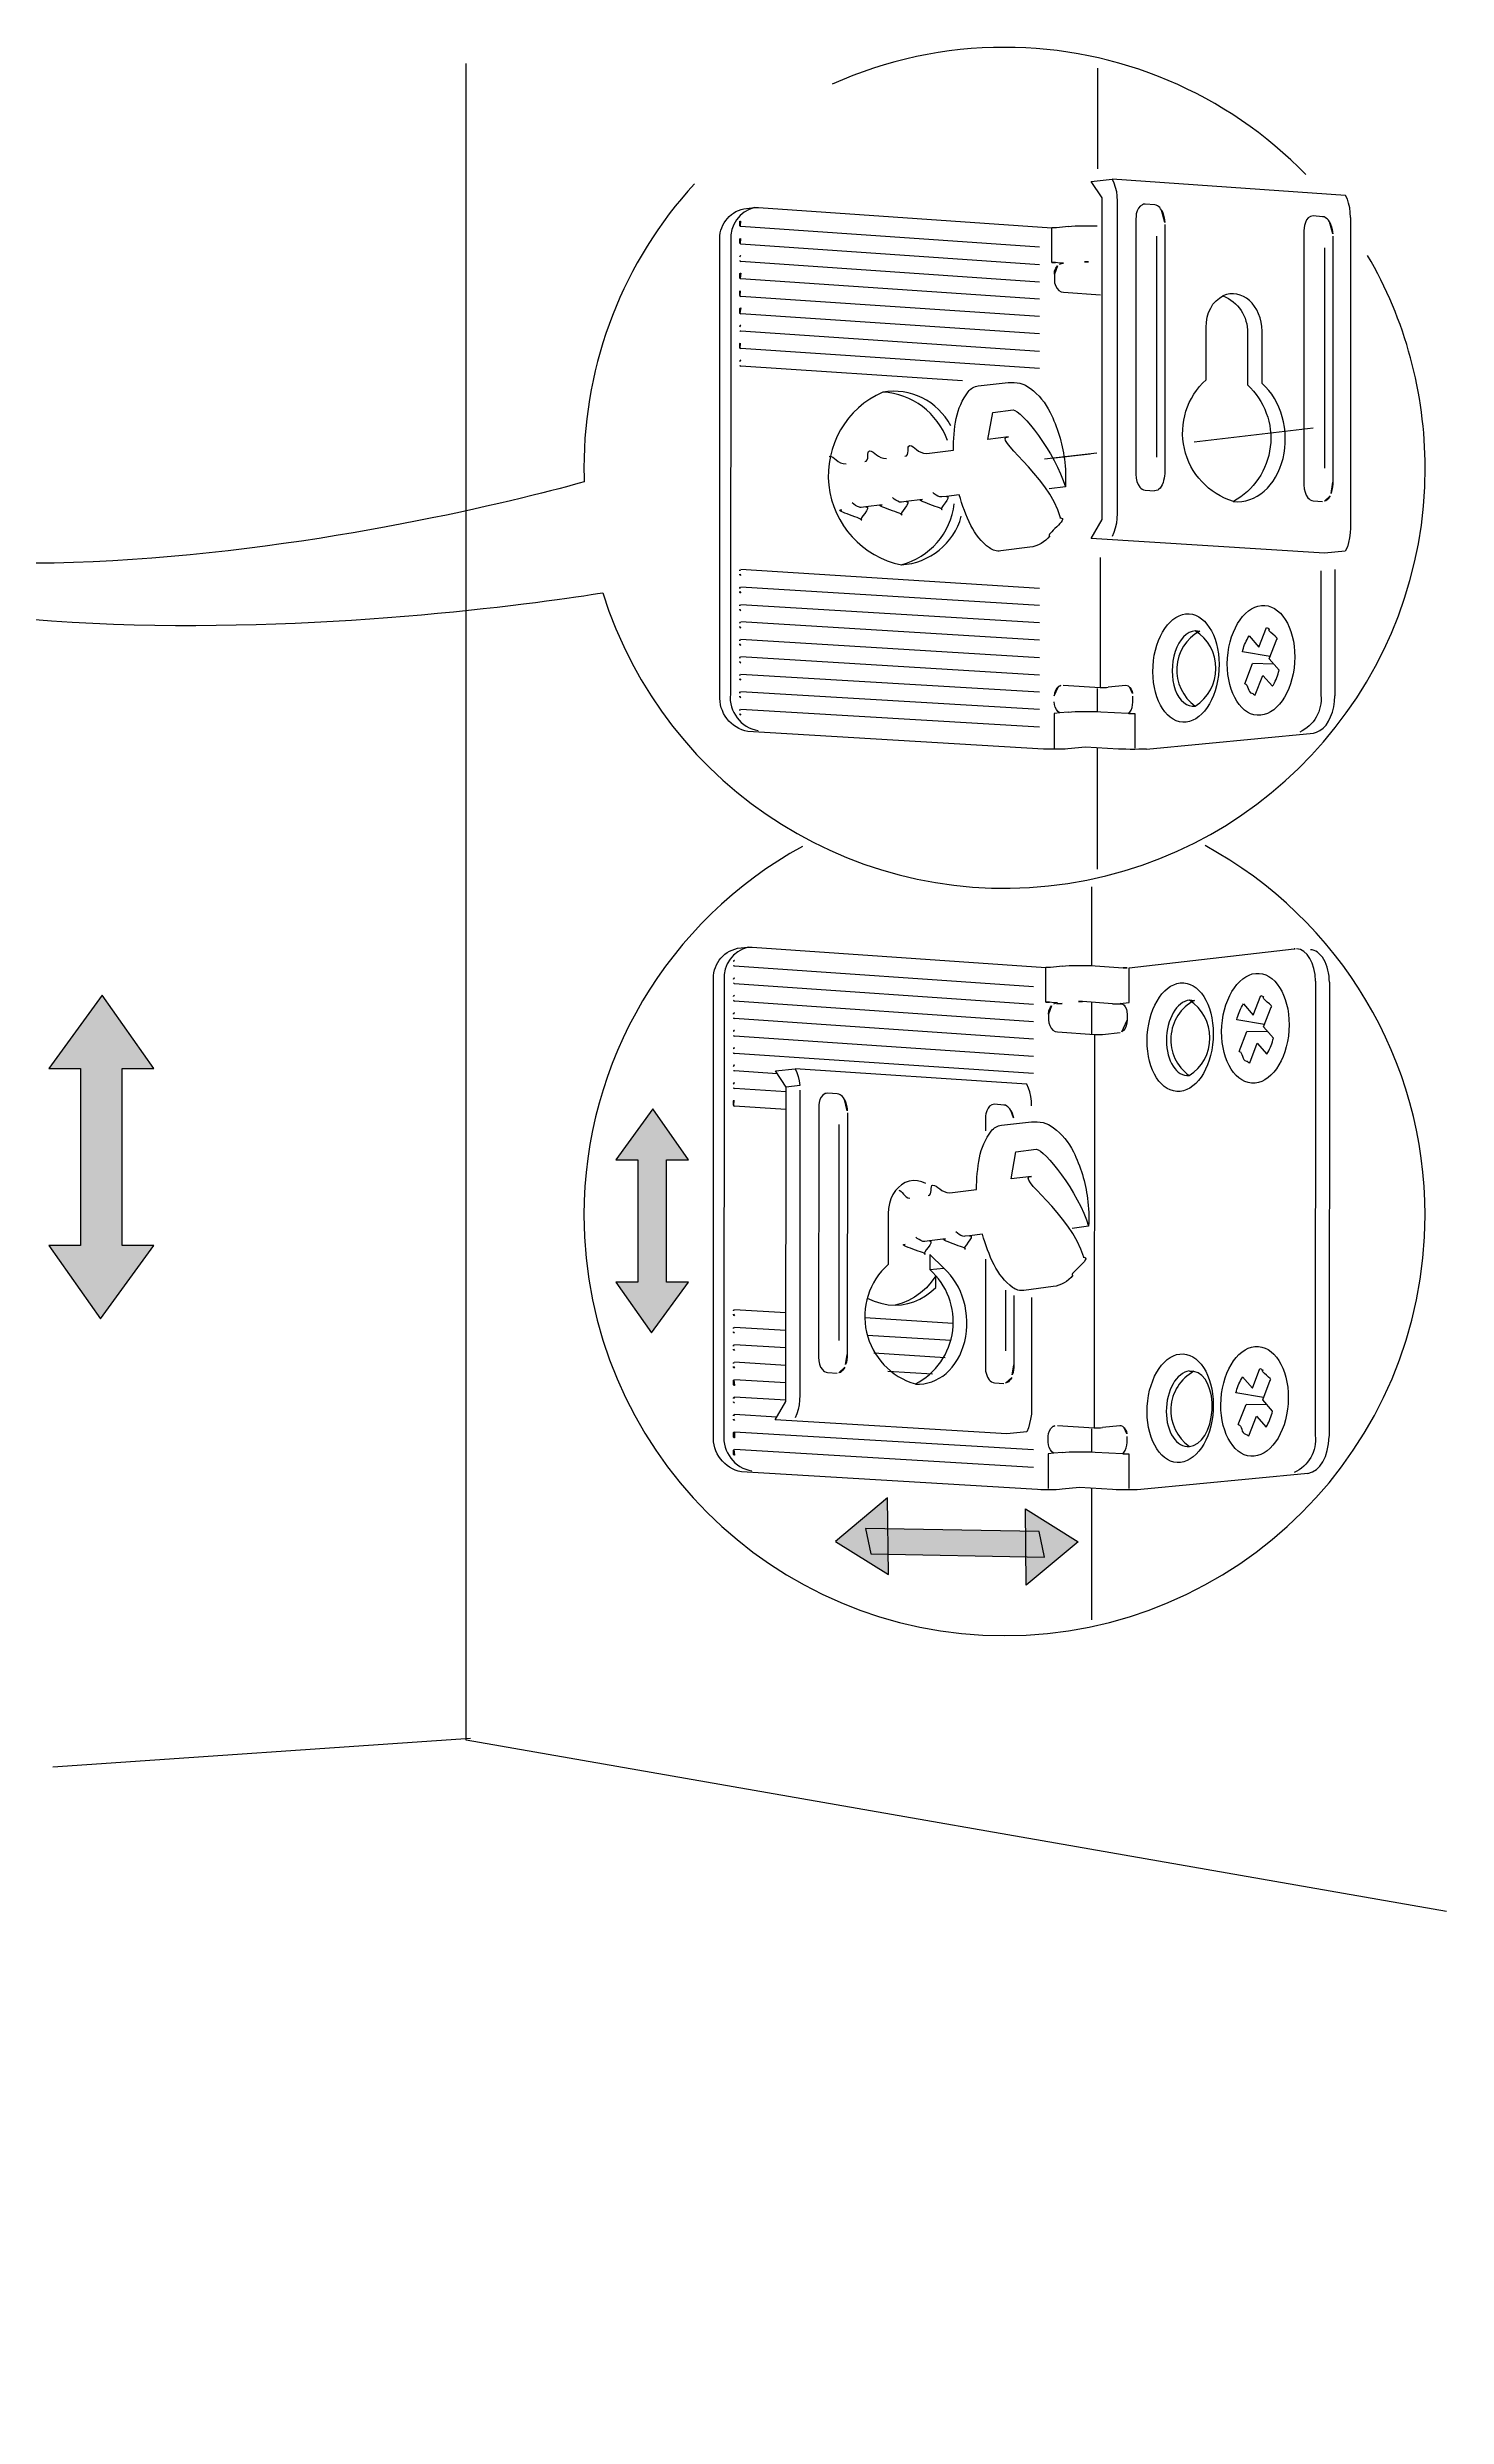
# Model space of a CAD drawing. Header units: metres. Extents: x -30.9 to 24.7, y -10.3 to 6.8.
# Drawn here: x 14.179 to 15.588, y -4.453 to -2.067 of the extents above; entities that cross this region are included whole.
import ezdxf

# ---------------------------------------------------------------- set-up
doc = ezdxf.new("R2010")
doc.units = ezdxf.units.M
doc.header["$MEASUREMENT"] = 0
doc.layers.add('PDF_Working_Num_Penna__255_Num_Penna__255', color=255, linetype='Continuous', lineweight=18)
doc.layers.add('PDF_Working_Num_Penna__7_Num_Penna__7', color=7, linetype='Continuous', lineweight=18)
doc.styles.add('GENERATED_STYLE_1', font='')
doc.styles.get('GENERATED_STYLE_1').set_extended_font_data('Arial')

msp = doc.modelspace()

# ---------------------------------------------------------------- hatches: boundary and pattern name
at = {"layer": 'PDF_Working_Num_Penna__7_Num_Penna__7', "linetype": 'Continuous', "lineweight": 18}
for points in [[(14.2541, -3.0953), (14.286, -3.0953), (14.2339, -3.0212), (14.1804, -3.0953), (14.2123, -3.0953), (14.2123, -3.2733), (14.1804, -3.2733), (14.2324, -3.3474), (14.286, -3.2733), (14.2541, -3.2733)], [(14.8023, -3.1871), (14.8244, -3.1871), (14.7884, -3.1358), (14.7513, -3.1871), (14.7734, -3.1871), (14.7734, -3.3103), (14.7513, -3.3103), (14.7873, -3.3616), (14.8244, -3.3103), (14.8023, -3.3103)], [(15.0257, -3.6049), (15.025, -3.5278), (14.9726, -3.5716)], [(15.1645, -3.6158), (15.2168, -3.572), (15.1638, -3.5387)], [(15.1776, -3.5615), (15.0026, -3.5584), (15.0081, -3.5842), (15.1831, -3.5873)]]:
    msp.add_hatch(color=7, dxfattribs=at).paths.add_polyline_path(points)

# ---------------------------------------------------------------- linework, layer by layer
at = {"layer": 'PDF_Working_Num_Penna__255_Num_Penna__255', "color": 255, "linetype": 'Continuous', "lineweight": 18, "flags": 128}
for points in [[(15.3338, -2.4637), (15.4534, -2.4499)], [(15.1901, -2.4803), (15.2288, -2.4758)]]:
    msp.add_lwpolyline(points, dxfattribs=at)
at = {"layer": 'PDF_Working_Num_Penna__7_Num_Penna__7', "color": 7, "linetype": 'Continuous', "lineweight": 18, "flags": 128}
for points in [[(15.4462, -2.1947, 0.203128), (15.1427, -2.0665, 0.106246), (14.9692, -2.1035)], [(14.8304, -2.204, 0.188266), (14.7192, -2.49, 0.007946), (14.7195, -2.5042)], [(15.2857, -2.7734), (15.2822, -2.7736), (15.2779, -2.7736), (15.2738, -2.7739), (15.2693, -2.7739), (15.265, -2.7736), (15.261, -2.7736), (15.2574, -2.7734), (15.2242, -2.7714), (15.2066, -2.7732), (15.2039, -2.7734), (15.2006, -2.7736), (15.1969, -2.7736), (15.1931, -2.7736), (15.1892, -2.7736), (15.1854, -2.7736), (15.182, -2.7734), (14.8843, -2.7557, -0.382122), (14.8561, -2.719), (14.8561, -2.262, -0.378167), (14.8803, -2.229), (14.8908, -2.2278), (14.893, -2.2278), (14.895, -2.2278)], [(14.8908, -2.2278, 0.366732), (14.867, -2.2611), (14.8666, -2.718, 0.393042), (14.8947, -2.7548)], [(15.0643, -2.4756), (15.0912, -2.4722, -0.046278), (15.0941, -2.4402, -0.115756), (15.1061, -2.4134, -0.196818), (15.1163, -2.4074), (15.1465, -2.4042, -0.199722), (15.1687, -2.41, -0.117349), (15.1886, -2.4342, -0.080741), (15.203, -2.4812, -0.044488), (15.204, -2.5093), (15.1875, -2.5113)], [(15.0885, -2.4476, 0.324188), (15.0201, -2.4138, 0.731944), (15.0388, -2.5878, 0.318474), (15.0992, -2.5389)], [(15.0194, -2.5273), (15.0032, -2.5293), (14.9984, -2.5299, -0.113583), (14.9966, -2.5297, -0.116402), (14.9894, -2.5254)], [(15.06, -2.522), (15.0438, -2.524), (15.039, -2.5246, -0.11978), (15.0371, -2.5245, -0.117465), (15.03, -2.5201)], [(15.1883, -2.5586, -0.200152), (15.1683, -2.57), (15.1389, -2.5738, -0.200187), (15.1275, -2.5708, -0.117058), (15.1089, -2.5482, -0.048881), (15.0971, -2.5171), (15.0841, -2.5188), (15.0794, -2.5194, -0.108673), (15.0775, -2.5192, -0.118152), (15.0704, -2.5149)], [(15.4613, -2.5939), (15.4612, -2.719, -0.329205), (15.4399, -2.7562)], [(15.4101, -2.6802), (15.3822, -2.6755, -0.069945), (15.3878, -2.6612, -0.022065), (15.3889, -2.6594), (15.3988, -2.6707), (15.4064, -2.6509, -0.093355), (15.4095, -2.6527)], [(15.4028, -2.6991), (15.4125, -2.7101, 0.017785), (15.4135, -2.7085, 0.070013), (15.4191, -2.6939), (15.4092, -2.6825), (15.4168, -2.6627)], [(14.9392, -2.8715, 0.274141), (14.7192, -3.243, 0.414203), (15.1427, -3.6665, 0.414201), (15.5662, -3.243, 0.275266), (15.3446, -2.8706)], [(15.2798, -3.5192), (15.2763, -3.5195), (15.2721, -3.5195), (15.2679, -3.5197), (15.2634, -3.5197), (15.2592, -3.5195), (15.2552, -3.5195), (15.2514, -3.5192), (15.2183, -3.5172), (15.2006, -3.519), (15.1979, -3.5192), (15.1947, -3.5195), (15.1909, -3.5195), (15.1872, -3.5195), (15.1832, -3.5195), (15.1794, -3.5195), (15.176, -3.5192), (14.8778, -3.5015, -0.381351), (14.8497, -3.4647), (14.8497, -3.0072, -0.382653), (14.8739, -2.9741), (14.8844, -2.9729), (14.8866, -2.9729), (14.8885, -2.9729)], [(14.8844, -2.9729, 0.364556), (14.8604, -3.0062), (14.8602, -3.4637, 0.393771), (14.8884, -3.5006)], [(15.4559, -3.0072), (15.4556, -3.4647, -0.333224), (15.4342, -3.5021)], [(15.4044, -3.0508), (15.3766, -3.0461, -0.069945), (15.3822, -3.0318, -0.022065), (15.3833, -3.03), (15.3932, -3.0413), (15.4008, -3.0215, -0.093355), (15.4038, -3.0233)], [(15.3972, -3.0697), (15.4068, -3.0807, 0.017785), (15.4078, -3.0791, 0.070013), (15.4135, -3.0645), (15.4035, -3.0531), (15.4112, -3.0333)], [(15.0876, -3.2204), (15.1145, -3.2171, -0.046244), (15.1175, -3.185, -0.115552), (15.1294, -3.1582, -0.196818), (15.1396, -3.1523), (15.1698, -3.149, -0.199344), (15.192, -3.1548, -0.116986), (15.212, -3.179, -0.080634), (15.2263, -3.2261, -0.044488), (15.2273, -3.2541), (15.2109, -3.2562)], [(15.0428, -3.2099), (15.039, -3.2122), (15.0358, -3.2149), (15.0328, -3.2181), (15.0303, -3.2221), (15.0283, -3.2264), (15.0268, -3.2311), (15.0258, -3.2361), (15.0255, -3.2413), (15.0255, -3.2926, 0.589292), (15.0529, -3.4129, 0.528598), (15.0674, -3.2978)], [(15.0833, -3.2669), (15.0671, -3.2689), (15.0623, -3.2695, -0.112634), (15.0604, -3.2693, -0.116461), (15.0533, -3.265)], [(15.2116, -3.3035, -0.200152), (15.1917, -3.3148), (15.1622, -3.3187, -0.199453), (15.1508, -3.3157, -0.116669), (15.1322, -3.293, -0.04899), (15.1204, -3.2619), (15.1075, -3.2636), (15.1027, -3.2642, -0.117626), (15.1008, -3.2641, -0.117947), (15.0937, -3.2597)], [(15.3288, -3.3999), (15.3311, -3.3999), (15.3334, -3.4002, 0.551879), (15.3288, -3.4759)], [(15.4036, -3.4266), (15.3757, -3.422, -0.069945), (15.3813, -3.4077, -0.022065), (15.3824, -3.4059), (15.3923, -3.4171), (15.3999, -3.3974, -0.093355), (15.403, -3.3991)], [(15.3963, -3.4455), (15.406, -3.4565, 0.017785), (15.407, -3.4549, 0.070013), (15.4126, -3.4403), (15.4027, -3.429), (15.4103, -3.4091)]]:
    msp.add_lwpolyline(points, format="xyb", dxfattribs=at)
for points in [[(15.5878, -3.9444), (14.6005, -3.7717), (14.6005, -2.0829)], [(15.2363, -2.0874), (15.2362, -2.189)], [(15.2411, -2.2182), (15.2301, -2.2015), (15.251, -2.1992)], [(15.2301, -2.5613), (15.2411, -2.5422), (15.2411, -2.2182)], [(15.251, -2.1992), (15.2527, -2.203), (15.2542, -2.2072), (15.2553, -2.2117), (15.2557, -2.2164), (15.256, -2.2214)], [(15.4911, -2.2378), (15.4907, -2.2328), (15.4903, -2.228), (15.4891, -2.2236), (15.4879, -2.2194), (15.4862, -2.2156), (15.251, -2.1992)], [(14.895, -2.2278), (15.1902, -2.2484)], [(15.256, -2.2214), (15.256, -2.536)], [(15.2843, -2.2246), (15.2828, -2.2246), (15.2816, -2.2251), (15.2793, -2.2266), (15.2776, -2.2286), (15.2763, -2.231), (15.2754, -2.2342), (15.2751, -2.2365), (15.2749, -2.2395), (15.2749, -2.4964)], [(15.3007, -2.2306), (15.2999, -2.2291), (15.299, -2.2278), (15.2977, -2.2268), (15.2968, -2.2261), (15.2955, -2.2256), (15.294, -2.2251), (15.2843, -2.2246)], [(15.4535, -2.2362), (15.452, -2.2365), (15.4508, -2.2368), (15.4485, -2.2382), (15.4468, -2.2402), (15.4456, -2.243), (15.4446, -2.246), (15.4443, -2.2482), (15.4441, -2.2512), (15.4441, -2.5072)], [(15.47, -2.2422), (15.4689, -2.2407), (15.4679, -2.2395), (15.467, -2.2388), (15.4657, -2.2378), (15.4645, -2.2373), (15.463, -2.2371), (15.4535, -2.2362)], [(15.4911, -2.2378), (15.4911, -2.5509)], [(15.1779, -2.2678), (14.8771, -2.2469)], [(15.1779, -2.2855), (14.8771, -2.2646)], [(15.2071, -2.2469), (15.1949, -2.2484), (15.1939, -2.2484), (15.1927, -2.2484), (15.1914, -2.2484), (15.1902, -2.2484)], [(15.1981, -2.285), (15.2001, -2.2842), (15.2021, -2.284), (15.1902, -2.2832), (15.1902, -2.2484)], [(15.2071, -2.2469), (15.21, -2.2467), (15.2138, -2.2464), (15.218, -2.2462), (15.2225, -2.2462), (15.227, -2.2462), (15.2315, -2.2462), (15.236, -2.2464)], [(15.2957, -2.2566), (15.2957, -2.4793)], [(15.3042, -2.245), (15.3042, -2.4937)], [(15.4734, -2.2566), (15.4732, -2.5044)], [(15.1779, -2.3029), (14.8771, -2.2822)], [(15.4649, -2.2683), (15.4649, -2.4903)], [(15.1779, -2.3203), (14.8771, -2.2996)], [(15.193, -2.2951), (15.193, -2.3009), (15.1931, -2.3038), (15.1942, -2.3069), (15.1956, -2.3093), (15.1974, -2.3113), (15.1997, -2.3126), (15.2021, -2.3131), (15.2392, -2.3158)], [(15.1779, -2.3377), (14.8771, -2.3173)], [(15.1779, -2.3551), (14.8771, -2.3349)], [(15.1779, -2.3728), (14.8771, -2.3524)], [(15.4021, -2.405), (15.4021, -2.3523)], [(15.1779, -2.3901), (14.8771, -2.37)], [(15.1003, -2.4024), (14.8771, -2.3877)], [(15.1466, -2.4589), (15.1259, -2.4615), (15.1308, -2.4343), (15.1514, -2.4317)], [(15.3338, -2.4637), (15.4534, -2.4499)], [(15.1831, -2.4811), (15.2358, -2.475)], [(15.2749, -2.4965), (15.2751, -2.5005), (15.2758, -2.5039), (15.2771, -2.5069), (15.2789, -2.5094), (15.2801, -2.5106), (15.2813, -2.5116), (15.2826, -2.5122), (15.2843, -2.5126), (15.2937, -2.5131)], [(15.3042, -2.4937), (15.3042, -2.496), (15.3039, -2.4982), (15.3034, -2.5005), (15.3029, -2.5027), (15.3025, -2.5049), (15.3015, -2.5072), (15.3005, -2.5089), (15.2994, -2.5104), (15.2982, -2.5116), (15.297, -2.5124), (15.2955, -2.5129), (15.2937, -2.5131)], [(15.4441, -2.5072), (15.4443, -2.5111), (15.4454, -2.5146), (15.4463, -2.5176), (15.4481, -2.5203), (15.4493, -2.5213), (15.4506, -2.5223), (15.452, -2.5231), (15.4535, -2.5233), (15.463, -2.524)], [(15.256, -2.536), (15.2557, -2.541), (15.2553, -2.5459), (15.2542, -2.5507), (15.2527, -2.5551), (15.251, -2.5593)], [(15.4911, -2.5509), (15.4907, -2.5556), (15.4901, -2.5606), (15.4891, -2.5653), (15.4879, -2.5697), (15.4858, -2.574)], [(15.4649, -2.5759), (15.2301, -2.5613)], [(15.4858, -2.574), (15.4649, -2.5759)], [(15.1779, -2.6115), (14.8771, -2.5926)], [(15.239, -2.5805), (15.2389, -2.7112)], [(15.4753, -2.5924), (15.4752, -2.7199)], [(15.1779, -2.6289), (14.8771, -2.6103)], [(15.1779, -2.6463), (14.8771, -2.6279)], [(15.1779, -2.6637), (14.8771, -2.6453)], [(15.1779, -2.6814), (14.8771, -2.663)], [(15.1779, -2.6988), (14.8771, -2.6806)], [(15.3846, -2.7075), (15.3925, -2.6872)], [(15.4137, -2.6877), (15.3925, -2.6872)], [(15.1779, -2.7162), (14.8771, -2.6981)], [(15.1779, -2.7336), (14.8771, -2.7157)], [(15.2019, -2.709), (15.2389, -2.7112), (15.2409, -2.7112), (15.2432, -2.7112), (15.2454, -2.7112), (15.2471, -2.711)], [(15.2361, -2.7125), (15.2361, -2.7356)], [(15.269, -2.7112), (15.2677, -2.71), (15.2663, -2.7095), (15.2648, -2.7092), (15.2471, -2.711)], [(15.2673, -2.7373), (15.2688, -2.7361), (15.2702, -2.7341), (15.2711, -2.7316), (15.2717, -2.7289), (15.272, -2.7262), (15.272, -2.7202)], [(15.2857, -2.7734), (15.4538, -2.7572), (15.457, -2.7565), (15.4602, -2.7548), (15.4635, -2.7523), (15.4665, -2.7493), (15.4689, -2.7453), (15.4711, -2.7408), (15.4729, -2.7361), (15.4742, -2.7308), (15.475, -2.7254), (15.4752, -2.7199)], [(15.3952, -2.7188), (15.4028, -2.6991)], [(15.1779, -2.7513), (14.8771, -2.7334)], [(15.2068, -2.7361), (15.1984, -2.7368), (15.1965, -2.7354), (15.1949, -2.7336), (15.1936, -2.7311), (15.193, -2.7286), (15.1927, -2.7259)], [(15.1984, -2.7368), (15.1927, -2.7376), (15.1927, -2.7724)], [(15.2068, -2.7361), (15.21, -2.7359), (15.2138, -2.7356), (15.2178, -2.7356), (15.2223, -2.7354), (15.227, -2.7354), (15.2315, -2.7354), (15.2357, -2.7356), (15.2397, -2.7359), (15.2673, -2.7373)], [(15.268, -2.7376), (15.2698, -2.7376), (15.2717, -2.7376), (15.2738, -2.7376), (15.2738, -2.7724)], [(15.2361, -2.7721), (15.2361, -2.8943)], [(15.2304, -2.9122), (15.2303, -2.9915)], [(14.8885, -2.9729), (15.1842, -2.9935)], [(15.2616, -3.0301), (15.2603, -3.0299), (15.2592, -3.0296), (15.2681, -3.0287), (15.2681, -2.9938), (15.4342, -2.9746)], [(15.172, -3.0129), (14.8707, -2.992)], [(15.2011, -2.992), (15.1889, -2.9935), (15.1879, -2.9935), (15.1867, -2.9935), (15.1854, -2.9935), (15.1842, -2.9935)], [(15.1922, -3.0301), (15.1941, -3.0294), (15.1961, -3.0291), (15.1842, -3.0283), (15.1842, -2.9935)], [(15.2011, -2.992), (15.2041, -2.9918), (15.2078, -2.9915), (15.2121, -2.9913), (15.2166, -2.9913), (15.2211, -2.9913), (15.2255, -2.9913), (15.23, -2.9915), (15.2338, -2.9918), (15.2621, -2.9938)], [(15.172, -3.0306), (14.8707, -3.0097)], [(15.172, -3.0481), (14.8707, -3.0274)], [(15.2514, -3.0299), (15.2213, -3.0276)], [(15.2303, -3.0283), (15.2303, -3.0608)], [(15.2514, -3.0299), (15.2547, -3.0301), (15.2581, -3.0301), (15.2616, -3.0301), (15.2632, -3.0314), (15.2643, -3.0331), (15.2654, -3.0354), (15.2659, -3.0379), (15.2661, -3.0406), (15.2661, -3.0463)], [(15.4698, -3.0082), (15.4696, -3.4657)], [(15.172, -3.0655), (14.8707, -3.0448)], [(15.1869, -3.0403), (15.1869, -3.0461), (15.1872, -3.049), (15.1882, -3.052), (15.1896, -3.0545), (15.1914, -3.0565), (15.1936, -3.0578), (15.1961, -3.0583), (15.2332, -3.061)], [(15.172, -3.0829), (14.8707, -3.0625)], [(15.2332, -3.061), (15.233, -3.457)], [(15.2332, -3.061), (15.2353, -3.061), (15.2375, -3.061), (15.2394, -3.061), (15.2412, -3.0608), (15.2592, -3.0588)], [(15.379, -3.0781), (15.3868, -3.0578)], [(15.4081, -3.0583), (15.3868, -3.0578)], [(15.3896, -3.0894), (15.3972, -3.0697)], [(15.172, -3.1003), (14.8707, -3.0802)], [(14.9139, -3.1006), (14.8707, -3.0976)], [(15.17, -3.1327), (15.1698, -3.128), (15.1692, -3.1232), (15.1682, -3.1188), (15.1668, -3.1148), (15.165, -3.111), (14.9319, -3.0954)], [(14.9227, -3.1188), (14.8707, -3.1153)], [(14.9117, -3.4492), (14.9225, -3.4306), (14.9227, -3.114)], [(14.9366, -3.117), (14.9366, -3.4243), (14.9364, -3.4294), (14.9359, -3.4341), (14.935, -3.4388), (14.9334, -3.443), (14.9319, -3.4472)], [(14.9815, -3.1265), (14.9805, -3.1248), (14.9795, -3.1235), (14.9782, -3.1225), (14.9772, -3.1218), (14.9757, -3.121), (14.9743, -3.1208), (14.9648, -3.12), (14.9632, -3.1203), (14.9621, -3.1205), (14.9598, -3.122), (14.9581, -3.124), (14.9568, -3.1265), (14.9561, -3.1295), (14.9556, -3.1317), (14.9556, -3.1347), (14.9553, -3.3858)], [(14.9225, -3.1365), (14.8707, -3.133)], [(14.9845, -3.1399), (14.9842, -3.3832)], [(15.1491, -3.1375), (15.1481, -3.1359), (15.1471, -3.1347), (15.146, -3.1337), (15.1451, -3.133), (15.1436, -3.1322), (15.1421, -3.132), (15.1326, -3.1312), (15.1311, -3.1315), (15.1299, -3.1317), (15.1276, -3.1332), (15.1262, -3.1352), (15.1249, -3.1377), (15.124, -3.1407), (15.1237, -3.1429), (15.1234, -3.1459), (15.1234, -3.158)], [(14.9757, -3.1514), (14.9757, -3.3691)], [(15.1699, -3.2038), (15.1493, -3.2063), (15.1541, -3.1791), (15.1747, -3.1765)], [(15.0633, -3.2109), (15.0595, -3.2092), (15.0552, -3.2082), (15.0509, -3.2079), (15.0467, -3.2087), (15.0428, -3.2099)], [(15.1234, -3.2872), (15.1234, -3.396)], [(14.9225, -3.3414), (14.8707, -3.3382)], [(15.0044, -3.3265), (15.0113, -3.3297), (15.0183, -3.3317), (15.0255, -3.3332), (15.0325, -3.3334)], [(15.1436, -3.3186), (15.1436, -3.3795)], [(15.1521, -3.3238), (15.1521, -3.3934)], [(15.1699, -3.326), (15.1698, -3.4385)], [(14.9225, -3.3591), (14.8707, -3.3559)], [(15.0906, -3.3519), (15.0022, -3.3464)], [(15.0888, -3.3693), (15.0044, -3.3641)], [(14.9225, -3.3765), (14.8707, -3.3736)], [(14.9553, -3.3858), (14.9556, -3.3898), (14.9563, -3.393), (14.9575, -3.396), (14.9593, -3.3985), (14.9603, -3.3997), (14.9615, -3.4005), (14.9631, -3.4012), (14.9645, -3.4014), (14.9743, -3.4022)], [(15.0828, -3.3865), (15.0111, -3.382)], [(14.9225, -3.3942), (14.8707, -3.391)], [(14.9225, -3.4119), (14.8707, -3.4087)], [(15.0702, -3.4032), (15.0253, -3.4005)], [(15.1234, -3.396), (15.1237, -3.3999), (15.1245, -3.4032), (15.1256, -3.4061), (15.1272, -3.4087), (15.1284, -3.4099), (15.1296, -3.4109), (15.1311, -3.4114), (15.1326, -3.4119), (15.1421, -3.4124)], [(14.9225, -3.4294), (14.8707, -3.4263)], [(15.3781, -3.4539), (15.386, -3.4337)], [(15.4072, -3.4341), (15.386, -3.4337)], [(14.9135, -3.4465), (14.8707, -3.4438)], [(15.1451, -3.4632), (14.9117, -3.4492)], [(15.1698, -3.4385), (15.1698, -3.4435), (15.169, -3.4483), (15.168, -3.4527), (15.1668, -3.4572), (15.165, -3.4612)], [(15.2009, -3.4819), (15.1924, -3.4826), (15.1904, -3.4812), (15.1889, -3.4794), (15.1877, -3.4769), (15.1869, -3.4744), (15.1867, -3.4716), (15.1867, -3.4657), (15.1869, -3.4629), (15.1879, -3.4602), (15.1894, -3.4577), (15.1912, -3.4559)], [(15.1959, -3.4547), (15.233, -3.457), (15.235, -3.457), (15.2372, -3.457), (15.2394, -3.457), (15.2412, -3.4567)], [(15.2303, -3.4582), (15.2303, -3.4814)], [(15.2632, -3.457), (15.2619, -3.4557), (15.2603, -3.4552), (15.2589, -3.455), (15.2412, -3.4567)], [(15.3887, -3.4653), (15.3963, -3.4455)], [(15.172, -3.4794), (14.8707, -3.4615)], [(15.172, -3.497), (14.8707, -3.4791)], [(15.165, -3.4612), (15.1451, -3.4632)], [(15.1924, -3.4826), (15.1867, -3.4834), (15.1867, -3.5182)], [(15.2009, -3.4819), (15.2041, -3.4816), (15.2078, -3.4814), (15.2118, -3.4814), (15.2163, -3.4812), (15.2211, -3.4812), (15.2255, -3.4812), (15.2298, -3.4814), (15.2338, -3.4816), (15.2614, -3.4831), (15.2621, -3.4834)], [(15.2614, -3.4831), (15.2629, -3.4819), (15.2643, -3.4799), (15.2651, -3.4774), (15.2659, -3.4746), (15.2661, -3.4719), (15.2661, -3.4659)], [(15.2621, -3.4834), (15.2638, -3.4834), (15.2659, -3.4834), (15.2679, -3.4834), (15.2679, -3.5182)], [(15.4482, -3.503), (15.2798, -3.5192)], [(15.2303, -3.518), (15.2303, -3.6506)], [(14.6049, -3.7701), (14.1844, -3.799)]]:
    msp.add_lwpolyline(points, dxfattribs=at)
for points in [[(14.8765, -2.2464), (14.8771, -2.2469), (14.8768, -2.2469), (14.8763, -2.2464), (14.8763, -2.2456), (14.8763, -2.2424), (14.8763, -2.2416), (14.8768, -2.2414)], [(15.3007, -2.2306), (15.302, -2.233), (15.3029, -2.2358), (15.3034, -2.2382), (15.3039, -2.2405), (15.3042, -2.2428)], [(15.47, -2.2422), (15.4711, -2.2447), (15.4719, -2.2472), (15.4727, -2.2499), (15.4729, -2.2522), (15.4732, -2.2544)], [(14.8765, -2.2641), (14.8771, -2.2646), (14.8768, -2.2643), (14.8763, -2.2638), (14.8763, -2.2633), (14.8763, -2.2601), (14.8763, -2.2593), (14.8768, -2.2589)], [(14.8771, -2.2763), (14.8768, -2.2765), (14.8763, -2.277), (14.8763, -2.2775)], [(14.8765, -2.2817), (14.8771, -2.2822), (14.8768, -2.282), (14.8763, -2.2815)], [(15.1902, -2.2832), (15.1912, -2.2832), (15.1927, -2.2832), (15.1939, -2.2832)], [(15.193, -2.2951), (15.1931, -2.2919), (15.1944, -2.2889), (15.1959, -2.2867)], [(15.2272, -2.2825), (15.2259, -2.2825), (15.2247, -2.2825), (15.2233, -2.2825)], [(14.8765, -2.2991), (14.8771, -2.2996), (14.8768, -2.2996), (14.8763, -2.2991), (14.8763, -2.2984), (14.8763, -2.2951), (14.8763, -2.2944), (14.8768, -2.2939), (14.8771, -2.2939)], [(14.8763, -2.3168), (14.8771, -2.3173), (14.8765, -2.317), (14.8763, -2.3166), (14.8763, -2.316), (14.8763, -2.3128), (14.8763, -2.312), (14.8765, -2.3116)], [(14.8763, -2.3344), (14.8771, -2.3349), (14.8765, -2.3347), (14.8763, -2.3342), (14.8763, -2.3335), (14.8763, -2.3302), (14.8763, -2.3297), (14.8765, -2.3292), (14.8771, -2.329)], [(14.8771, -2.3466), (14.8765, -2.3466), (14.8763, -2.3471), (14.8763, -2.3479)], [(14.8763, -2.3519), (14.8771, -2.3524), (14.8765, -2.3524)], [(14.8771, -2.3817), (14.8765, -2.3819), (14.8763, -2.3824), (14.8761, -2.383)], [(14.8763, -2.3695), (14.8771, -2.37), (14.8765, -2.3697), (14.8763, -2.3693), (14.8763, -2.3688), (14.8763, -2.3655), (14.8763, -2.3648), (14.8765, -2.3643)], [(14.8763, -2.3872), (14.8771, -2.3877), (14.8765, -2.3874), (14.8763, -2.3869)], [(15.4732, -2.5044), (15.4732, -2.5067), (15.4729, -2.5089), (15.4727, -2.5113), (15.4721, -2.5136), (15.4715, -2.5159)], [(15.4707, -2.5181), (15.4697, -2.5197), (15.4687, -2.5213), (15.4675, -2.5223), (15.4662, -2.5233), (15.4648, -2.5238)], [(14.8761, -2.5938), (14.8763, -2.5933), (14.8765, -2.5928)], [(14.8771, -2.5986), (14.8765, -2.5983), (14.8763, -2.5978), (14.8761, -2.5971)], [(14.8761, -2.6115), (14.8763, -2.6107), (14.8765, -2.6103)], [(14.8771, -2.616), (14.8765, -2.616), (14.8763, -2.6155), (14.8761, -2.6147)], [(14.8761, -2.6291), (14.8763, -2.6284), (14.8765, -2.6279)], [(14.8763, -2.6331), (14.8771, -2.6337), (14.8765, -2.6333), (14.8763, -2.6329), (14.8761, -2.6324)], [(14.8761, -2.6466), (14.8763, -2.6461), (14.8765, -2.6455)], [(14.8763, -2.6508), (14.8771, -2.6513), (14.8765, -2.651), (14.8763, -2.6505), (14.8761, -2.6498)], [(14.8761, -2.6642), (14.8763, -2.6635), (14.8765, -2.663)], [(14.8763, -2.6682), (14.8771, -2.6687), (14.8765, -2.6687), (14.8763, -2.6682), (14.8761, -2.6675)], [(14.8761, -2.6819), (14.8763, -2.6811), (14.8765, -2.6806)], [(14.8763, -2.6859), (14.8771, -2.6864), (14.8765, -2.6861), (14.8763, -2.6856), (14.8761, -2.6851)], [(14.8761, -2.6993), (14.8761, -2.6988), (14.8765, -2.6983)], [(14.8771, -2.704), (14.8765, -2.7037), (14.8761, -2.7032), (14.8761, -2.7026)], [(14.8761, -2.7169), (14.8761, -2.7162), (14.8765, -2.7157)], [(14.8763, -2.7209), (14.8771, -2.7214), (14.8765, -2.7214), (14.8761, -2.7209), (14.8761, -2.7202)], [(15.1971, -2.7102), (15.1954, -2.712), (15.1939, -2.7145), (15.193, -2.7172), (15.1927, -2.7199)], [(15.1971, -2.7102), (15.1994, -2.7092)], [(15.269, -2.7112), (15.2702, -2.713), (15.2712, -2.7149), (15.2717, -2.7175)], [(14.8761, -2.7346), (14.8761, -2.7339), (14.8765, -2.7334)], [(14.8771, -2.7391), (14.8765, -2.7388), (14.8761, -2.7383), (14.8761, -2.7378)], [(15.4342, -2.9746), (15.4355, -2.9746)], [(14.8707, -2.9863), (14.8704, -2.9865), (14.8699, -2.9868), (14.8699, -2.9875)], [(14.8701, -2.9915), (14.8707, -2.992), (14.8704, -2.992), (14.8699, -2.9915)], [(14.8699, -3.0047), (14.8707, -3.004), (14.8704, -3.004), (14.8699, -3.0045), (14.8699, -3.0052)], [(15.2621, -2.9938), (15.2638, -2.9938), (15.2661, -2.9938)], [(14.2541, -3.0953), (14.286, -3.0953), (14.2339, -3.0212), (14.1804, -3.0953), (14.2123, -3.0953), (14.2123, -3.2733), (14.1804, -3.2733), (14.2324, -3.3474), (14.286, -3.2733), (14.2541, -3.2733)], [(14.8701, -3.0092), (14.8707, -3.0097), (14.8704, -3.0094), (14.8699, -3.009)], [(14.8699, -3.0224), (14.8707, -3.0214), (14.8704, -3.0216), (14.8699, -3.0221), (14.8699, -3.0227)], [(14.8701, -3.0269), (14.8707, -3.0274), (14.8704, -3.0271), (14.8699, -3.0266)], [(15.1842, -3.0283), (15.1852, -3.0283), (15.1867, -3.0283), (15.1879, -3.0283)], [(15.2009, -3.0296), (15.1984, -3.0299), (15.1954, -3.0299)], [(15.2213, -3.0276), (15.2201, -3.0276), (15.2188, -3.0276), (15.2173, -3.0276)], [(14.8699, -3.0398), (14.8707, -3.0391), (14.8704, -3.0391), (14.8699, -3.0396), (14.8699, -3.0403)], [(14.8701, -3.0443), (14.8707, -3.0448), (14.8704, -3.0448), (14.8699, -3.0443)], [(15.1869, -3.0403), (15.1872, -3.0371), (15.1885, -3.0341), (15.1899, -3.0319)], [(15.2661, -3.0463), (15.2659, -3.0493), (15.2651, -3.0523), (15.2642, -3.0548), (15.2626, -3.0568), (15.2609, -3.0583)], [(14.8707, -3.0568), (14.8701, -3.0568), (14.8699, -3.0572), (14.8699, -3.058)], [(14.8699, -3.062), (14.8707, -3.0625), (14.8701, -3.0623), (14.8699, -3.0618)], [(14.8707, -3.0742), (14.8701, -3.0745), (14.8699, -3.0749), (14.8699, -3.0754)], [(14.8699, -3.0797), (14.8707, -3.0802), (14.8701, -3.0799), (14.8699, -3.0794)], [(14.8707, -3.0919), (14.8701, -3.0919), (14.8699, -3.0924), (14.8699, -3.0931)], [(14.8699, -3.0971), (14.8707, -3.0976), (14.8701, -3.0976)], [(14.9227, -3.114), (14.912, -3.0976), (14.9319, -3.0954), (14.9337, -3.0991), (14.9349, -3.1031), (14.9359, -3.1076), (14.9366, -3.1123)], [(14.8707, -3.1096), (14.8701, -3.1096), (14.8699, -3.1101), (14.8699, -3.1108)], [(14.8699, -3.1148), (14.8707, -3.1153), (14.8701, -3.115), (14.8699, -3.1145)], [(14.9815, -3.1265), (14.9824, -3.1288), (14.9832, -3.1312), (14.984, -3.1337), (14.9842, -3.1357), (14.9842, -3.1377)], [(14.8023, -3.1871), (14.8244, -3.1871), (14.7884, -3.1358), (14.7513, -3.1871), (14.7734, -3.1871), (14.7734, -3.3103), (14.7513, -3.3103), (14.7873, -3.3616), (14.8244, -3.3103), (14.8023, -3.3103)], [(14.8699, -3.1325), (14.8707, -3.133), (14.8701, -3.1327), (14.8699, -3.1322), (14.8697, -3.1315), (14.8697, -3.1283), (14.8699, -3.1277), (14.8701, -3.1272)], [(15.1491, -3.1375), (15.1503, -3.1399), (15.1511, -3.1424), (15.1516, -3.145)], [(15.0674, -3.2826), (15.0674, -3.2978), (15.0816, -3.2963)], [(15.0734, -3.3041), (15.0689, -3.3103), (15.064, -3.316), (15.0582, -3.3213), (15.0522, -3.3255), (15.0459, -3.3289), (15.0395, -3.3317), (15.0325, -3.3334), (15.039, -3.3332), (15.0453, -3.332), (15.0515, -3.3302), (15.0574, -3.3275), (15.0632, -3.3242), (15.0686, -3.3202), (15.0736, -3.3158)], [(14.8697, -3.3394), (14.8699, -3.3389), (14.8701, -3.3384)], [(14.8707, -3.3442), (14.8701, -3.3439), (14.8699, -3.3434), (14.8697, -3.3427)], [(14.8697, -3.3571), (14.8699, -3.3563), (14.8701, -3.3559)], [(14.8707, -3.3616), (14.8701, -3.3616), (14.8699, -3.3611), (14.8697, -3.3603)], [(14.8697, -3.3748), (14.8699, -3.374), (14.8701, -3.3736)], [(14.8707, -3.3793), (14.8701, -3.379), (14.8699, -3.3785), (14.8697, -3.378)], [(14.9842, -3.3832), (14.9842, -3.386), (14.984, -3.3885), (14.9835, -3.391), (14.9827, -3.3934)], [(14.8697, -3.3922), (14.8699, -3.3917), (14.8701, -3.3912)], [(14.8707, -3.3969), (14.8701, -3.3967), (14.8699, -3.3962), (14.8697, -3.3954)], [(14.8707, -3.4144), (14.8701, -3.4144), (14.8699, -3.4139), (14.8697, -3.4131), (14.8697, -3.4099), (14.8699, -3.4092), (14.8701, -3.4087)], [(14.9819, -3.396), (14.981, -3.3977), (14.98, -3.3992), (14.9787, -3.4005), (14.9775, -3.4014), (14.976, -3.4019)], [(15.1499, -3.4064), (15.1489, -3.4081), (15.1478, -3.4096), (15.1466, -3.4107), (15.1454, -3.4116), (15.1438, -3.4121)], [(15.1521, -3.3937), (15.1521, -3.3962), (15.1518, -3.3987), (15.1513, -3.4014), (15.1505, -3.4039)], [(14.8697, -3.4276), (14.8699, -3.4268), (14.8701, -3.4263), (14.8707, -3.4263)], [(14.8707, -3.4321), (14.8701, -3.4318), (14.8699, -3.4313), (14.8697, -3.4308)], [(14.8697, -3.445), (14.8697, -3.4445), (14.8701, -3.444), (14.8707, -3.4438)], [(14.8707, -3.4497), (14.8701, -3.4495), (14.8697, -3.449), (14.8697, -3.4483)], [(15.1912, -3.4559), (15.1934, -3.455)], [(15.2632, -3.457), (15.2643, -3.4587), (15.2654, -3.4607), (15.2659, -3.4632)], [(14.8707, -3.4672), (14.8701, -3.4672), (14.8697, -3.4667), (14.8697, -3.4659), (14.8697, -3.4627), (14.8697, -3.4619), (14.8701, -3.4615), (14.8707, -3.4615)], [(14.8707, -3.4848), (14.8701, -3.4846), (14.8697, -3.4841), (14.8697, -3.4836), (14.8697, -3.4804), (14.8697, -3.4796), (14.8701, -3.4791)], [(15.0257, -3.6049), (15.025, -3.5278), (14.9726, -3.5716)], [(15.1645, -3.6158), (15.1638, -3.5387), (15.2168, -3.572)], [(15.1776, -3.5615), (15.0026, -3.5584), (15.0081, -3.5842), (15.1831, -3.5873)]]:
    msp.add_lwpolyline(points, close=True, dxfattribs=at)
for points in [[(15.3872, -2.4065, -0.513713), (15.3731, -2.524, -0.579383), (15.3456, -2.4013), (15.3456, -2.3486), (15.346, -2.3433), (15.3468, -2.3384), (15.3482, -2.3337), (15.3503, -2.3292), (15.3526, -2.3252), (15.3557, -2.3218), (15.3592, -2.319), (15.3626, -2.3168, -0.32495), (15.3872, -2.3541)], [(15.3347, -2.6542), (15.3369, -2.6542), (15.3392, -2.6545, 0.549791), (15.3347, -2.7301, 0.547271)], [(15.3288, -3.0264), (15.3314, -3.0264), (15.3339, -3.0266, 0.554917), (15.3286, -3.1023, 0.550361)]]:
    msp.add_lwpolyline(points, format="xyb", close=True, dxfattribs=at)
at = {"layer": 'PDF_Working_Num_Penna__7_Num_Penna__7', "color": 7, "linetype": 'Continuous', "lineweight": 18}
for centre, radius, start, end in [((15.1446, -2.4894), 0.4216, 359.9112, 30.407), ((15.0162, -2.4868), 0.0731, 19.3657, 86.972), ((15.1427, -2.4898), 0.4237, 197.3035, 0.0017), ((15.0195, -2.5174), 0.0731, 285.2868, 352.9455)]:
    msp.add_arc(centre, radius, start, end, dxfattribs=at)
for centre, major_axis, ratio, start_param, end_param in [((15.3705, -2.3567), (0.0046, 0.0418), 0.749272, 4.899308, 6.67865), ((15.3748, -2.4588), (-0.0049, 0.0653), 0.771726, 3.010911, 5.617986), ((15.3341, -2.6922), (0.0022, 0.038), 0.592282, 0.075059, 3.264032), ((15.4324, -3.0145), (0.0053, 0.0398), 0.574356, 4.973516, 6.325993), ((15.452, -3.0058), (-0.0021, 0.0302), 0.586268, 4.590375, 6.241002), ((15.3288, -3.0643), (0.0024, 0.038), 0.604381, 0.102002, 3.239884), ((15.0534, -3.3486), (-0.0065, 0.0643), 0.793127, 3.006134, 5.577317), ((15.3289, -3.4379), (0.0025, 0.0381), 0.608565, 0.112617, 3.246797), ((15.3295, -3.438), (0.0024, 0.0379), 0.586742, 3.219215, 6.216615), ((15.4122, -3.4118), (-0.0403, 0.0899), 0.455399, 3.040443, 3.882596)]:
    msp.add_ellipse(centre, major_axis=major_axis, ratio=ratio, start_param=start_param, end_param=end_param, dxfattribs=at)
for centre, major_axis, ratio in [((15.3254, -2.6917), (0.0031, 0.0546), 0.607603), ((15.401, -2.684), (0.0038, 0.0553), 0.610327), ((15.3953, -3.0546), (0.0038, 0.0553), 0.610327), ((15.3196, -3.0636), (0.0035, 0.0547), 0.605575), ((15.3196, -3.4374), (0.0031, 0.0547), 0.606695), ((15.3945, -3.4305), (0.0038, 0.0553), 0.610327)]:
    msp.add_ellipse(centre, major_axis=major_axis, ratio=ratio, dxfattribs=at)
for points in [[(15.1514, -2.4317), (15.1593, -2.4317), (15.1939, -2.4747), (15.204, -2.5093)], [(14.7195, -2.5042), (14.6177, -2.5333), (13.9395, -2.7032), (13.7244, -2.4466)], [(13.7244, -2.4466), (13.8678, -2.7391), (14.6328, -2.6335), (14.7382, -2.6159)], [(14.9662, -2.4782), (14.9711, -2.4782), (14.9742, -2.4861), (14.9834, -2.4861)], [(15.0019, -2.4838), (15.0073, -2.4838), (15.0034, -2.473), (15.0068, -2.473)], [(15.0068, -2.473), (15.0117, -2.473), (15.0148, -2.4808), (15.024, -2.4808)], [(15.0424, -2.4784), (15.0477, -2.4784), (15.0438, -2.4677), (15.0472, -2.4677)], [(15.0472, -2.4677), (15.052, -2.4677), (15.0552, -2.4756), (15.0643, -2.4756)], [(15.1992, -2.5403), (15.1867, -2.4968), (15.1288, -2.4589), (15.1466, -2.4589)], [(15.0032, -2.5293), (15.0098, -2.5293), (14.9946, -2.5426), (14.9985, -2.5426)], [(15.039, -2.5373), (15.0445, -2.5373), (15.0084, -2.5273), (15.0194, -2.5273)], [(15.0438, -2.524), (15.0504, -2.524), (15.0351, -2.5373), (15.039, -2.5373)], [(15.0794, -2.5321), (15.0849, -2.5321), (15.049, -2.5219), (15.0599, -2.5219)], [(15.0841, -2.5188), (15.0908, -2.5188), (15.0755, -2.5321), (15.0794, -2.5321)], [(14.9985, -2.5426), (15.004, -2.5426), (14.968, -2.5324), (14.979, -2.5324)], [(15.1985, -2.5404), (15.2094, -2.5404), (15.1824, -2.5586), (15.1883, -2.5586)], [(15.4168, -2.6627), (15.4208, -2.6627), (15.405, -2.6527), (15.4095, -2.6527)], [(15.3846, -2.7075), (15.3884, -2.7075), (15.3875, -2.717), (15.3918, -2.717)], [(15.3918, -2.717), (15.393, -2.717), (15.3938, -2.7189), (15.3952, -2.7189)], [(15.4112, -3.0333), (15.4151, -3.0333), (15.3994, -3.0233), (15.4038, -3.0233)], [(15.379, -3.0781), (15.3828, -3.0781), (15.3819, -3.0876), (15.3862, -3.0876)], [(15.3862, -3.0876), (15.3874, -3.0876), (15.3882, -3.0895), (15.3896, -3.0895)], [(15.1747, -3.1765), (15.1826, -3.1765), (15.2172, -3.2196), (15.2273, -3.2541)], [(15.0361, -3.2177), (15.0397, -3.2177), (15.0417, -3.2257), (15.0473, -3.2257)], [(15.0657, -3.2232), (15.071, -3.2232), (15.0671, -3.2126), (15.0705, -3.2126)], [(15.0705, -3.2126), (15.0754, -3.2126), (15.0785, -3.2204), (15.0876, -3.2204)], [(15.2225, -3.2851), (15.21, -3.2416), (15.1521, -3.2038), (15.1699, -3.2038)], [(15.0671, -3.2689), (15.0737, -3.2689), (15.0584, -3.2822), (15.0624, -3.2822)], [(15.1027, -3.2769), (15.1082, -3.2769), (15.0723, -3.2667), (15.0832, -3.2667)], [(15.1075, -3.2636), (15.1141, -3.2636), (15.0988, -3.2769), (15.1027, -3.2769)], [(15.0624, -3.2822), (15.0678, -3.2822), (15.0317, -3.2722), (15.0427, -3.2722)], [(15.2218, -3.2852), (15.2328, -3.2852), (15.2057, -3.3035), (15.2116, -3.3035)], [(15.4103, -3.4091), (15.4143, -3.4091), (15.3985, -3.3991), (15.403, -3.3991)], [(15.3781, -3.4539), (15.3819, -3.4539), (15.381, -3.4634), (15.3853, -3.4634)], [(15.3853, -3.4634), (15.3865, -3.4634), (15.3873, -3.4653), (15.3887, -3.4653)]]:
    msp.add_open_spline(points, degree=3, dxfattribs=at)

# ---------------------------------------------------------------- texts
at = {"layer": 'PDF_Working_Num_Penna__7_Num_Penna__7', "color": 7, "linetype": 'Continuous', "lineweight": 18, "attachment_point": 7, "style": 'GENERATED_STYLE_1'}
for s, insert, char_height in [('\\A1;{\\pql;\\fArial|b0|i0|c0|p34;2x}', (14.831, -2.1972), 0.0000077), ('\\A1;{\\pql;\\fArial|b0|i0|c0|p34;AA-1843312-3}', (15.4129, -4.4532), 0.00000257)]:
    msp.add_mtext(s, dxfattribs=dict(at, insert=insert, char_height=char_height))
at = {"layer": 'PDF_Working_Num_Penna__7_Num_Penna__7', "color": 7, "linetype": 'Continuous', "lineweight": 18, "insert": (15.5491, -2.5505), "char_height": 0.00000321, "attachment_point": 7, "rotation": 90, "style": 'GENERATED_STYLE_1'}
msp.add_mtext('\\A1;{\\pql;\\fArial|b0|i0|c0|p34;103693}', dxfattribs=at)

doc.saveas('drawing.dxf')
